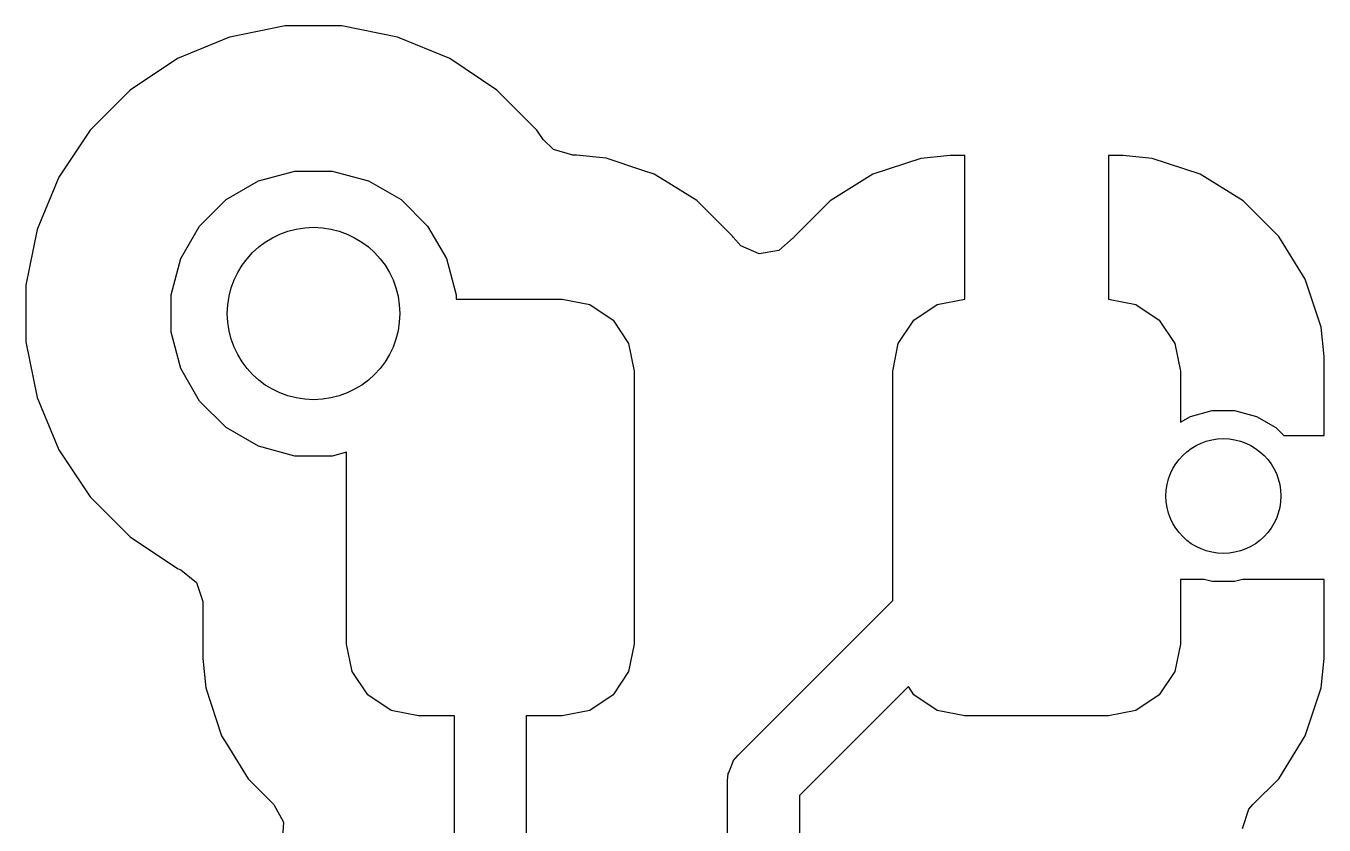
# Model space of a CAD drawing. Header units: inches. Extents: x 1.91 to 4.47, y -4.27 to -2.07.
# Drawn here: x 3.8084 to 3.9862, y -3.1931 to -3.0836 of the extents above; entities that cross this region are included whole.
import ezdxf

# ---------------------------------------------------------------- set-up
doc = ezdxf.new("R2010")
doc.units = ezdxf.units.IN
doc.header["$MEASUREMENT"] = 0
doc.layers.add('BLACK', color=250, linetype='CONTINUOUS')

msp = doc.modelspace()

# ---------------------------------------------------------------- linework, layer by layer
at = {"layer": 'BLACK', "linetype": 'CONTINUOUS'}
for p, q in [((3.84395, -3.08364), (3.83635, -3.08516)), ((3.84395, -3.08364), (3.84395, -3.08364)), ((3.85171, -3.08364), (3.84395, -3.08364)), ((3.85932, -3.08516), (3.85171, -3.08364)), ((3.85171, -3.08364), (3.85171, -3.08364)), ((3.83634, -3.08516), (3.82918, -3.08812)), ((3.83635, -3.08516), (3.83634, -3.08516)), ((3.86649, -3.08812), (3.85932, -3.08516)), ((3.85932, -3.08516), (3.85932, -3.08516)), ((3.82918, -3.08812), (3.82273, -3.09244)), ((3.82918, -3.08812), (3.82918, -3.08812)), ((3.87294, -3.09244), (3.86649, -3.08812)), ((3.86649, -3.08812), (3.86649, -3.08812)), ((3.82272, -3.09244), (3.81724, -3.09792)), ((3.82273, -3.09244), (3.82272, -3.09244)), ((3.87843, -3.09792), (3.87294, -3.09244)), ((3.87294, -3.09244), (3.87294, -3.09244)), ((3.81724, -3.09792), (3.81293, -3.10437)), ((3.81724, -3.09792), (3.81724, -3.09792)), ((3.87928, -3.09919), (3.87843, -3.09792)), ((3.87843, -3.09792), (3.87843, -3.09792)), ((3.8807, -3.10058), (3.87928, -3.09919)), ((3.88334, -3.10136), (3.8807, -3.10058)), ((3.88386, -3.10136), (3.88334, -3.10136)), ((3.88791, -3.10177), (3.88386, -3.10136)), ((3.88386, -3.10136), (3.88386, -3.10136)), ((3.89294, -3.10344), (3.88791, -3.10177)), ((3.88791, -3.10177), (3.88791, -3.10177)), ((3.931, -3.10179), (3.92444, -3.10396)), ((3.93504, -3.10138), (3.931, -3.10179)), ((3.93701, -3.10138), (3.93504, -3.10138)), ((3.93504, -3.10138), (3.93504, -3.10138)), ((3.93701, -3.12106), (3.93701, -3.10138)), ((3.93701, -3.10138), (3.93701, -3.10138)), ((3.95866, -3.10138), (3.95669, -3.10138)), ((3.95669, -3.10138), (3.95669, -3.12106)), ((3.9627, -3.10179), (3.95866, -3.10138)), ((3.96926, -3.10396), (3.9627, -3.10179)), ((3.9627, -3.10179), (3.9627, -3.10179)), ((3.8403, -3.10484), (3.84527, -3.10351)), ((3.84527, -3.10351), (3.8504, -3.10351)), ((3.8504, -3.10351), (3.85537, -3.10484)), ((3.89446, -3.10394), (3.89294, -3.10344)), ((3.8959, -3.10483), (3.89446, -3.10394)), ((3.89446, -3.10394), (3.89446, -3.10394)), ((3.92444, -3.10396), (3.91857, -3.10759)), ((3.92444, -3.10396), (3.92444, -3.10396)), ((3.97513, -3.10759), (3.96926, -3.10396)), ((3.96926, -3.10396), (3.96926, -3.10396)), ((3.81293, -3.10437), (3.80996, -3.11154)), ((3.81293, -3.10437), (3.81293, -3.10437)), ((3.83585, -3.10741), (3.8403, -3.10484)), ((3.85537, -3.10484), (3.85982, -3.10741)), ((3.90034, -3.10757), (3.8959, -3.10483)), ((3.83222, -3.11105), (3.83585, -3.10741)), ((3.85982, -3.10741), (3.86345, -3.11105)), ((3.90522, -3.11245), (3.90034, -3.10757)), ((3.91857, -3.10759), (3.91369, -3.11247)), ((3.98001, -3.11247), (3.97513, -3.10759)), ((3.82965, -3.1155), (3.83222, -3.11105)), ((3.86345, -3.11105), (3.86602, -3.1155)), ((3.80996, -3.11154), (3.80844, -3.11915)), ((3.80996, -3.11154), (3.80996, -3.11154)), ((3.9053, -3.11258), (3.90522, -3.11245)), ((3.90531, -3.11258), (3.9053, -3.11258)), ((3.90633, -3.11377), (3.90531, -3.11258)), ((3.9135, -3.11268), (3.91157, -3.11442)), ((3.91351, -3.11269), (3.9135, -3.11268)), ((3.91354, -3.11265), (3.91351, -3.11269)), ((3.91362, -3.11259), (3.91354, -3.11265)), ((3.91369, -3.11247), (3.91362, -3.11259)), ((3.91369, -3.11247), (3.91369, -3.11247)), ((3.98364, -3.11834), (3.98001, -3.11247)), ((3.90885, -3.11487), (3.90633, -3.11377)), ((3.91157, -3.11442), (3.90885, -3.11487)), ((3.82832, -3.12046), (3.82965, -3.1155)), ((3.86602, -3.1155), (3.86735, -3.12046)), ((3.80844, -3.11915), (3.80844, -3.11915)), ((3.80844, -3.11915), (3.80844, -3.12691)), ((3.98581, -3.12489), (3.98364, -3.11834)), ((3.98364, -3.11834), (3.98364, -3.11834)), ((3.82832, -3.1256), (3.82832, -3.12046)), ((3.86735, -3.12046), (3.86735, -3.12106)), ((3.86735, -3.12106), (3.88189, -3.12106)), ((3.88189, -3.12106), (3.88566, -3.12181)), ((3.93324, -3.12181), (3.93701, -3.12106)), ((3.95669, -3.12106), (3.96046, -3.12181)), ((3.88566, -3.12181), (3.88885, -3.12395)), ((3.93005, -3.12395), (3.93324, -3.12181)), ((3.96046, -3.12181), (3.96365, -3.12395)), ((3.88885, -3.12395), (3.89098, -3.12714)), ((3.92791, -3.12714), (3.93005, -3.12395)), ((3.96365, -3.12395), (3.96579, -3.12714)), ((3.98622, -3.12894), (3.98581, -3.12489)), ((3.80844, -3.12691), (3.80844, -3.12691)), ((3.80844, -3.12691), (3.80844, -3.12691)), ((3.80844, -3.12691), (3.80996, -3.13452)), ((3.82965, -3.13056), (3.82832, -3.1256)), ((3.89098, -3.12714), (3.89173, -3.13091)), ((3.92717, -3.13091), (3.92791, -3.12714)), ((3.96579, -3.12714), (3.96654, -3.13091)), ((3.83222, -3.13502), (3.82965, -3.13056)), ((3.98622, -3.13976), (3.98622, -3.12894)), ((3.98622, -3.12894), (3.98622, -3.12894)), ((3.89173, -3.13091), (3.89173, -3.16831)), ((3.92717, -3.16233), (3.92717, -3.13091)), ((3.96654, -3.13091), (3.96654, -3.13792)), ((3.80996, -3.13452), (3.80996, -3.13452)), ((3.80996, -3.13452), (3.81293, -3.14169)), ((3.83585, -3.13865), (3.83222, -3.13502)), ((3.96654, -3.13792), (3.96792, -3.13712)), ((3.96792, -3.13712), (3.9709, -3.13632)), ((3.9709, -3.13632), (3.97398, -3.13632)), ((3.97398, -3.13632), (3.97696, -3.13712)), ((3.97696, -3.13712), (3.97963, -3.13866)), ((3.8403, -3.14122), (3.83585, -3.13865)), ((3.97963, -3.13866), (3.98073, -3.13976)), ((3.84527, -3.14255), (3.8403, -3.14122)), ((3.98073, -3.13976), (3.98622, -3.13976)), ((3.81293, -3.14169), (3.81293, -3.14169)), ((3.81293, -3.14169), (3.81724, -3.14814)), ((3.8504, -3.14255), (3.84527, -3.14255)), ((3.85236, -3.14202), (3.8504, -3.14255)), ((3.85236, -3.16831), (3.85236, -3.14202)), ((3.81724, -3.14814), (3.81724, -3.14814)), ((3.81724, -3.14814), (3.82272, -3.15363)), ((3.82272, -3.15363), (3.82273, -3.15363)), ((3.82273, -3.15363), (3.82918, -3.15794)), ((3.82918, -3.15794), (3.82918, -3.15794)), ((3.82918, -3.15794), (3.82918, -3.15794)), ((3.82918, -3.15794), (3.82964, -3.15813)), ((3.82964, -3.15813), (3.83179, -3.15986)), ((3.83179, -3.15986), (3.83265, -3.16247)), ((3.96981, -3.15945), (3.96654, -3.15945)), ((3.96654, -3.15945), (3.96654, -3.16831)), ((3.9709, -3.15974), (3.96981, -3.15945)), ((3.97398, -3.15974), (3.9709, -3.15974)), ((3.97507, -3.15945), (3.97398, -3.15974)), ((3.98622, -3.15945), (3.97507, -3.15945)), ((3.98622, -3.17027), (3.98622, -3.15945)), ((3.83265, -3.16247), (3.83266, -3.16264)), ((3.90597, -3.18353), (3.92717, -3.16233)), ((3.83266, -3.16264), (3.83266, -3.17028)), ((3.85311, -3.17207), (3.85236, -3.16831)), ((3.89173, -3.16831), (3.89098, -3.17207)), ((3.96654, -3.16831), (3.96579, -3.17207)), ((3.83266, -3.17028), (3.83266, -3.17028)), ((3.83266, -3.17028), (3.83307, -3.17432)), ((3.98581, -3.17432), (3.98622, -3.17028)), ((3.98622, -3.17028), (3.98622, -3.17027)), ((3.85525, -3.17527), (3.85311, -3.17207)), ((3.89098, -3.17207), (3.88885, -3.17527)), ((3.96579, -3.17207), (3.96365, -3.17527)), ((3.83307, -3.17432), (3.83307, -3.17432)), ((3.83307, -3.17432), (3.83524, -3.18088)), ((3.92929, -3.17413), (3.91437, -3.18905)), ((3.93005, -3.17527), (3.92929, -3.17413)), ((3.98364, -3.18087), (3.98581, -3.17432)), ((3.98581, -3.17432), (3.98581, -3.17432)), ((3.85844, -3.1774), (3.85525, -3.17527)), ((3.88885, -3.17527), (3.88566, -3.1774)), ((3.93324, -3.1774), (3.93005, -3.17527)), ((3.96365, -3.17527), (3.96046, -3.1774)), ((3.8622, -3.17815), (3.85844, -3.1774)), ((3.86713, -3.17815), (3.8622, -3.17815)), ((3.86713, -3.20177), (3.86713, -3.17815)), ((3.88189, -3.17815), (3.87697, -3.17815)), ((3.87697, -3.17815), (3.87697, -3.20177)), ((3.88566, -3.1774), (3.88189, -3.17815)), ((3.93701, -3.17815), (3.93324, -3.1774)), ((3.95669, -3.17815), (3.93701, -3.17815)), ((3.96046, -3.1774), (3.95669, -3.17815)), ((3.83524, -3.18088), (3.83524, -3.18088)), ((3.83524, -3.18088), (3.83595, -3.18202)), ((3.83595, -3.18202), (3.83886, -3.18675)), ((3.98001, -3.18675), (3.98364, -3.18087)), ((3.98364, -3.18087), (3.98364, -3.18087)), ((3.90536, -3.18427), (3.90597, -3.18353)), ((3.90469, -3.18589), (3.90488, -3.18543)), ((3.90488, -3.18543), (3.90536, -3.18427)), ((3.90536, -3.18427), (3.90536, -3.18427)), ((3.83886, -3.18675), (3.83887, -3.18676)), ((3.83887, -3.18676), (3.84241, -3.1903)), ((3.90453, -3.18701), (3.90462, -3.18605)), ((3.90453, -3.20177), (3.90453, -3.18701)), ((3.90462, -3.18605), (3.90469, -3.18589)), ((3.97648, -3.19028), (3.98001, -3.18675)), ((3.91437, -3.18905), (3.91437, -3.20177)), ((3.84241, -3.1903), (3.84372, -3.19271)), ((3.97505, -3.19355), (3.97593, -3.19094)), ((3.97593, -3.19094), (3.97648, -3.19028)), ((3.84372, -3.19271), (3.84353, -3.19545))]:
    msp.add_line(p, q, dxfattribs=at)
at = {"layer": 'BLACK'}
for centre, radius in [((3.84783, -3.12303), 0.01181), ((3.97244, -3.14803), 0.00787)]:
    msp.add_circle(centre, radius, dxfattribs=at)
at = {"layer": 'WHITE'}
for centre, radius in [((3.84783, -3.12303), 0.01181), ((3.97244, -3.14803), 0.00787)]:
    msp.add_circle(centre, radius, dxfattribs=at)

doc.saveas('drawing.dxf')
